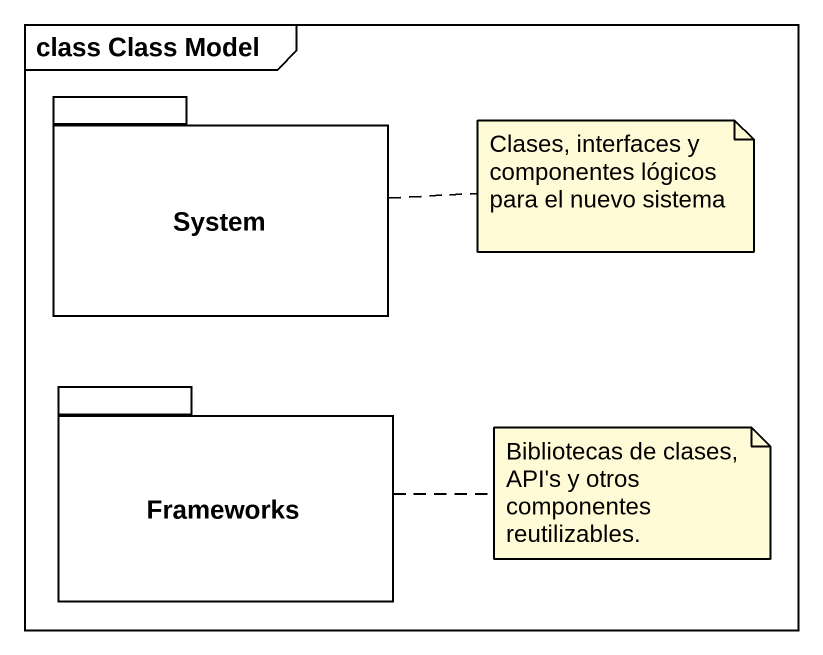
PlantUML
@startuml
mainframe class Class Model
package System {
}
package Frameworks {
}
note right of System : Clases, interfaces y componentes lógicos para el nuevo sistema
note right of Frameworks : Bibliotecas de clases, API's y otros componentes reutilizables.
@enduml
